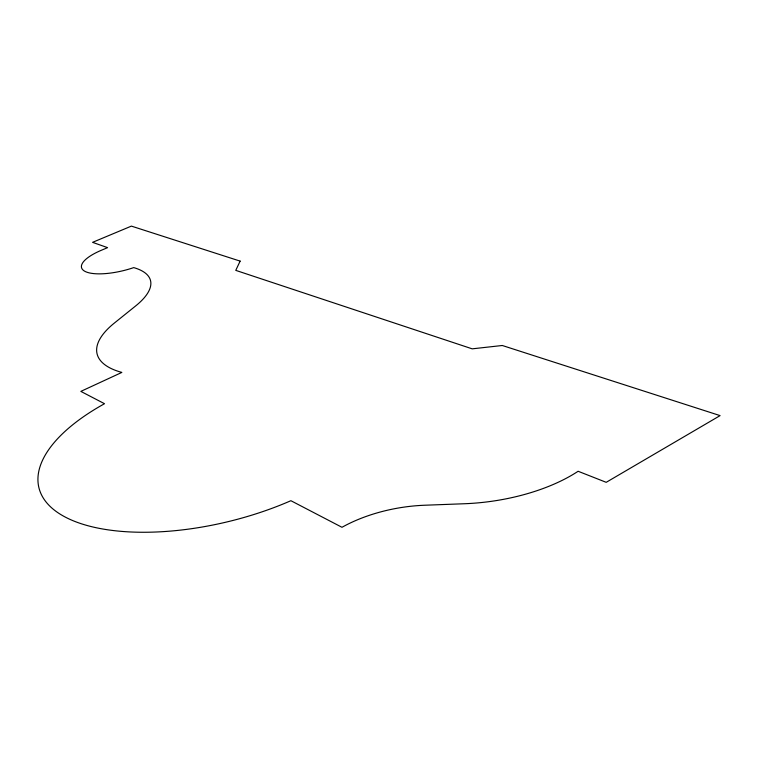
<?xml version="1.0" encoding="UTF-8"?>
<svg xmlns="http://www.w3.org/2000/svg" width="758" height="758" viewBox="0 0 758 758"><rect width="100%" height="100%" fill="white"/><g stroke="black" fill="none" stroke-linecap="round" stroke-linejoin="round"><path stroke-width="1.14" d="M240.134 261.112L235.766 270.369L472.206 348.841L502.289 345.496L720.1 415.611L606.21 482.325L578.117 471.268A124.606 57.712 -8.4 0 1 464.493 503.738L424.679 505.235A106.613 56.263 -9.6 0 0 341.981 527.293L290.892 500.706A176.5 77.704 -13.7 0 1 65.472 517.183A176.5 77.704 -13.7 0 1 104.519 403.711L80.841 391.384L121.867 372.415A111.985 41.955 -13.3 0 1 114.42 323.012L135.587 305.995A99.743 33.958 -15.2 0 0 133.721 267.612A40.714 13.199 -14.2 0 1 85 271.383A40.714 13.199 -14.2 0 1 100.956 250.443L107.598 247.648L92.561 242.342L131.399 226.111L240.134 261.112"/></g></svg>
